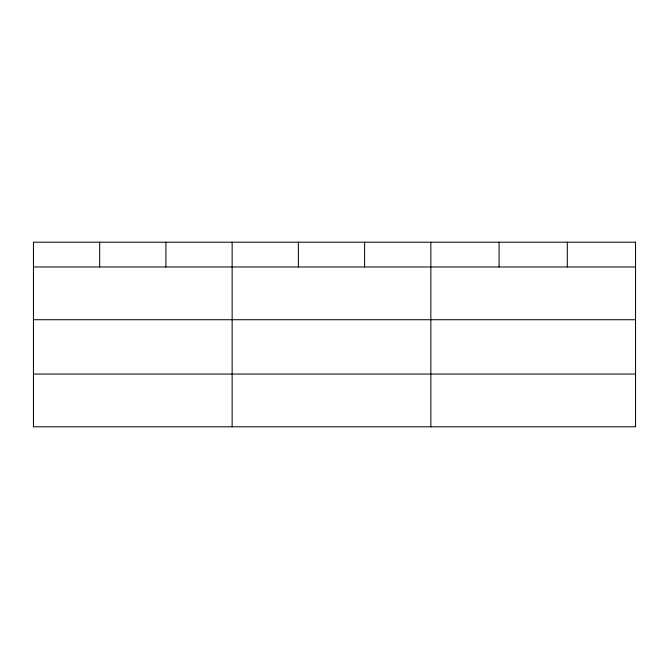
<?xml version="1.0" encoding="UTF-8"?>
<svg xmlns="http://www.w3.org/2000/svg" width="669" height="669" viewBox="0 0 669 669"><rect width="100%" height="100%" fill="white"/><g stroke="black" fill="none" stroke-linecap="round" stroke-linejoin="round"><path stroke-width="1" d="M33.45 266.981L635.55 266.981M33.45 319.723L635.55 319.723M33.45 374.055L635.55 374.055M567.312 242.203L567.312 266.981M499.074 242.203L499.074 266.981M430.836 242.203L430.836 426.797M364.605 242.203L364.605 266.981M298.374 242.203L298.374 266.981M232.143 242.203L232.143 426.797M165.912 242.203L165.912 266.981M99.681 242.203L99.681 266.981M635.55 242.203L33.45 242.203L33.45 426.797L635.55 426.797L635.55 242.203"/></g></svg>
